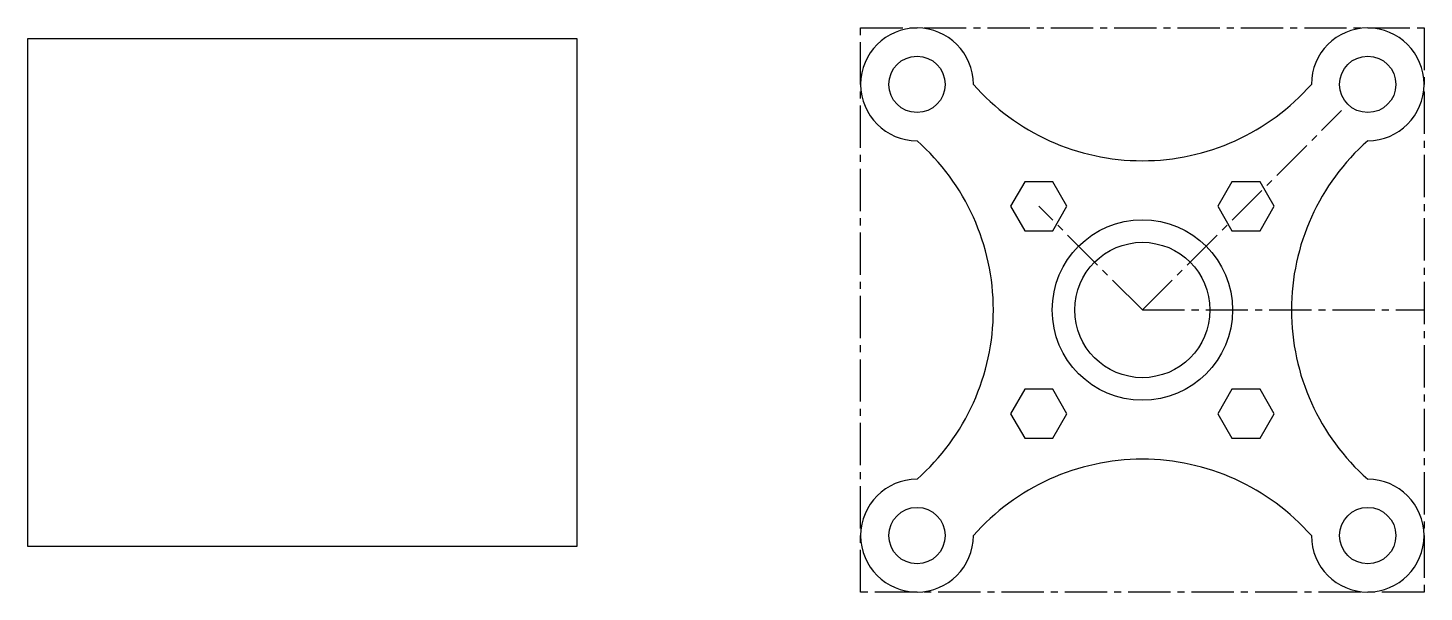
# Model space of a CAD drawing. Header units: millimetres. Extents: x 79.5 to 104.2, y -34.1 to -24.1.
import ezdxf

# ---------------------------------------------------------------- set-up
doc = ezdxf.new("R2010")
doc.units = ezdxf.units.MM
doc.header["$MEASUREMENT"] = 0
doc.linetypes.add('CENTER2', pattern=[1.125, 0.75, -0.125, 0.125, -0.125])
picture_1 = doc.add_image_def('image1.jpg', size_in_pixel=(565, 522))

msp = doc.modelspace()

# ---------------------------------------------------------------- linework, layer by layer
at = {"linetype": 'CENTER2', "transparency": 33554562}
for q in [(102.779, -25.522), (97.405, -27.219), (104.243, -29.057)]:
    msp.add_line((99.243, -29.057), q, dxfattribs=at)
at = {"linetype": 'CENTER2', "transparency": 33554559}
msp.add_lwpolyline([(94.243, -24.057), (104.243, -24.057), (104.243, -34.057), (94.243, -34.057)], close=True, dxfattribs=at)
for points in [[(97.155, -26.786), (96.905, -27.219), (97.155, -27.652), (97.655, -27.652), (97.905, -27.219), (97.655, -26.786)], [(100.832, -26.786), (100.582, -27.219), (100.832, -27.652), (101.332, -27.652), (101.582, -27.219), (101.332, -26.786)], [(97.155, -30.463), (96.905, -30.896), (97.155, -31.329), (97.655, -31.329), (97.905, -30.896), (97.655, -30.463)], [(100.832, -30.463), (100.582, -30.896), (100.832, -31.329), (101.332, -31.329), (101.582, -30.896), (101.332, -30.463)]]:
    msp.add_lwpolyline(points, close=True)
for centre, radius in [((95.243, -25.057), 0.5), ((103.243, -25.057), 0.5), ((99.243, -29.057), 1.6), ((99.243, -29.057), 1.2), ((95.243, -33.057), 0.5), ((103.243, -33.057), 0.5)]:
    msp.add_circle(centre, radius)
for centre, radius, start, end in [((95.243, -25.057), 1, 0, 270), ((103.243, -25.057), 1, 270, 180), ((99.243, -22.411), 4, 221.4096, 318.5904), ((92.598, -29.057), 4, 311.4096, 48.5904), ((105.889, -29.057), 4, 131.4096, 228.5904), ((99.243, -35.703), 4, 41.4096, 138.5904), ((95.243, -33.057), 1, 90, 0), ((103.243, -33.057), 1, 180, 90)]:
    msp.add_arc(centre, radius, start, end)

# ---------------------------------------------------------------- pictures from other files: only their frames are drawn
image = msp.add_image(picture_1, insert=(79.462, -33.248), size_in_units=(9.746, 9.004))
image.dxf.flags = 7

doc.saveas('drawing.dxf')
